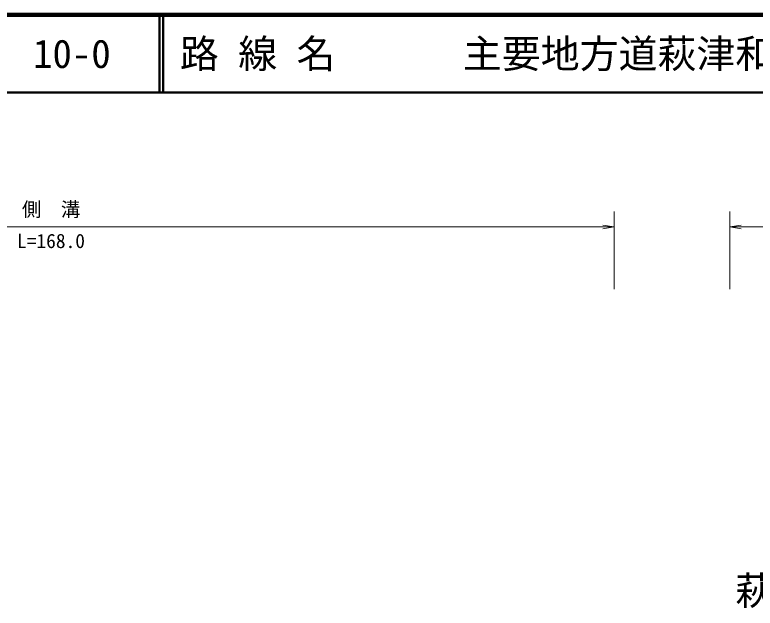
# Model space of a CAD drawing. Units: millimetres, scale not verified. Extents: x 40000 to 680000, y 20000 to 380000.
# Drawn here: x 159176 to 254284, y 303784 to 380000 of the extents above; entities that cross this region are included whole.
import ezdxf
from ezdxf.enums import TextEntityAlignment as Align

# ---------------------------------------------------------------- set-up
doc = ezdxf.new("R2010")
doc.units = ezdxf.units.MM
doc.header["$LTSCALE"] = 1000
for name, color, linetype, lineweight in [('M-STR-HTXT', 7, 'Continuous', 13), ('M-STR-STR3', 7, 'Continuous', 13), ('M-TTL', 2, 'Continuous', 140), ('M-TTL-LINE', 7, 'Continuous', 50)]:
    doc.layers.add(name, color=color, linetype=linetype, lineweight=lineweight)
doc.layers.add('M-TTL-TXT', color=7, linetype='Continuous')
doc.styles.add('ＭＳ ゴシック', font='')
doc.styles.get('ＭＳ ゴシック').set_extended_font_data('MS Gothic')

# ---------------------------------------------------------------- blocks, each defined once
blk = doc.blocks.new('open_arrow')
at = {"color": 0, "linetype": 'Continuous', "lineweight": -2}
blk.add_lwpolyline([(7.5, 1.25), (0, 0), (7.5, -1.25)], dxfattribs=at)

msp = doc.modelspace()

# ---------------------------------------------------------------- linework, layer by layer
at = {"layer": 'M-STR-STR3'}
for p, q in [((236173, 344751), (236173, 354751)), ((251046, 344751), (251046, 354751)), ((94519, 352751), (236173, 352751)), ((251046, 352751), (544442, 352751))]:
    msp.add_line(p, q, dxfattribs=at)
at = {"layer": 'M-TTL'}
msp.add_line((680000, 380000), (40000, 380000), dxfattribs=at)
at = {"layer": 'M-TTL-LINE'}
for p, q in [((177750, 380000), (177750, 370000)), ((178250, 380000), (178250, 370000)), ((40000, 370000), (680000, 370000))]:
    msp.add_line(p, q, dxfattribs=at)

# ---------------------------------------------------------------- block references
at = {"layer": 'M-STR-STR3', "xscale": 193, "yscale": 193, "rotation": 180}
msp.add_blockref('open_arrow', (236173, 352751), dxfattribs=at)
at = {"layer": 'M-STR-STR3', "xscale": 193, "yscale": 193}
msp.add_blockref('open_arrow', (251046, 352751), dxfattribs=at)

# ---------------------------------------------------------------- texts
at = {"layer": 'M-STR-HTXT', "style": 'ＭＳ ゴシック'}
msp.add_text('萩市立むつみ中学校', height=3666, dxfattribs=at).set_placement((251723, 303099), align=Align.BOTTOM_LEFT)
at = {"layer": 'M-STR-STR3', "style": 'ＭＳ ゴシック'}
for s, p in [('側\u3000溝', (160085, 353547)), ('L=168.0', (159460, 349488))]:
    msp.add_text(s, height=1833, dxfattribs=at).set_placement(p, align=Align.BOTTOM_LEFT)
at = {"layer": 'M-TTL-TXT', "style": 'ＭＳ ゴシック'}
for s, p in [('10-0', (161521, 375000)), ('路 線 名', (180380, 375000)), ('主要地方道萩津和野線', (216734, 375000))]:
    msp.add_text(s, height=3666, dxfattribs=at).set_placement(p, align=Align.MIDDLE_LEFT)

doc.saveas('drawing.dxf')
